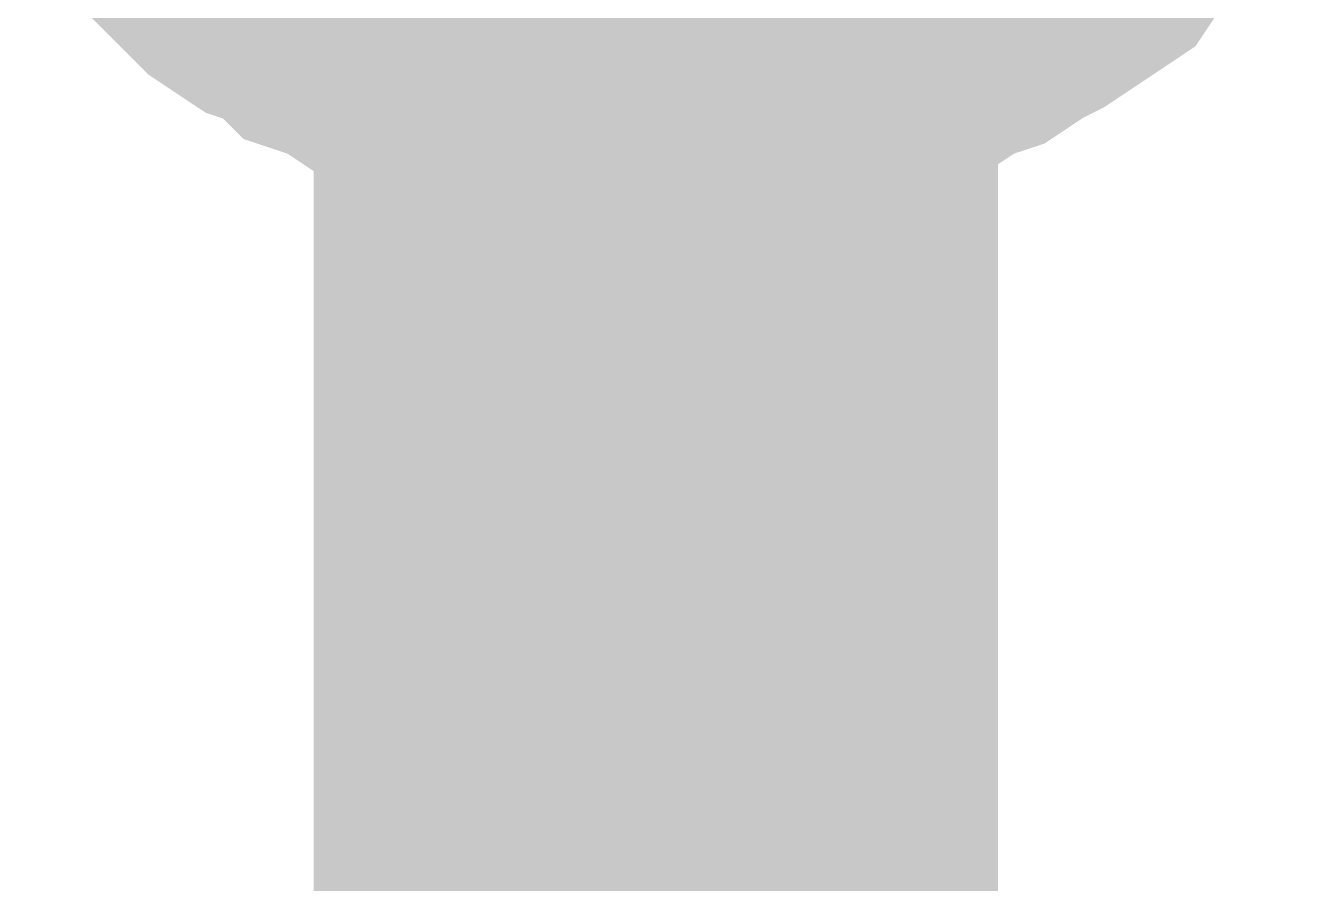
# Model space of a CAD drawing. Header units: inches. Extents: x 0 to 841, y 0 to 594.
# Drawn here: x 321.826 to 323.228, y 550.876 to 551.815 of the extents above; entities that cross this region are included whole.
import ezdxf

# ---------------------------------------------------------------- set-up
doc = ezdxf.new("R2010")
doc.units = ezdxf.units.IN
doc.layers.add('Sheet', color=255, linetype='Continuous')

msp = doc.modelspace()

# ---------------------------------------------------------------- linework, layer by layer
at = {"layer": 'Sheet'}
for points in [[(322.5166, 542.4899, 0.7493, 0.7493, 0), (322.5166, 552.4955, 0.7493, 0.7493, 0)], [(322.5166, 551.7319, 0.2997, 0.2997, 0), (322.4717, 551.7319, 0.2997, 0.2997, 0), (322.438, 551.7319, 0.2997, 0.2997, 0), (322.4043, 551.7431, 0.2997, 0.2997, 0), (322.3594, 551.7431, 0.2997, 0.2997, 0), (322.3257, 551.7543, 0.2997, 0.2997, 0), (322.292, 551.7655, 0.2997, 0.2997, 0), (322.2471, 551.7768, 0.2997, 0.2997, 0), (322.2134, 551.788, 0.2997, 0.2997, 0), (322.1797, 551.8105, 0.2997, 0.2997, 0), (322.146, 551.8217, 0.2997, 0.2997, 0), (322.1236, 551.8441, 0.2997, 0.2997, 0), (322.0899, 551.8554, 0.2997, 0.2997, 0), (322.0562, 551.8778, 0.2997, 0.2997, 0), (322.0337, 551.9003, 0.2997, 0.2997, 0), (322.0001, 551.934, 0.2997, 0.2997, 0), (321.9776, 551.9564, 0.2997, 0.2997, 0), (321.9551, 551.9789, 0.2997, 0.2997, 0)], [(322.5166, 551.7319, 0.2997, 0.2997, 0), (322.4717, 551.7319, 0.2997, 0.2997, 0), (322.438, 551.7319, 0.2997, 0.2997, 0), (322.4043, 551.7431, 0.2997, 0.2997, 0), (322.3594, 551.7431, 0.2997, 0.2997, 0), (322.3257, 551.7543, 0.2997, 0.2997, 0), (322.292, 551.7655, 0.2997, 0.2997, 0), (322.2471, 551.7768, 0.2997, 0.2997, 0), (322.2134, 551.788, 0.2997, 0.2997, 0), (322.1797, 551.8105, 0.2997, 0.2997, 0), (322.146, 551.8217, 0.2997, 0.2997, 0), (322.1236, 551.8441, 0.2997, 0.2997, 0), (322.0899, 551.8554, 0.2997, 0.2997, 0), (322.0562, 551.8778, 0.2997, 0.2997, 0), (322.0337, 551.9003, 0.2997, 0.2997, 0), (322.0001, 551.934, 0.2997, 0.2997, 0), (321.9776, 551.9564, 0.2997, 0.2997, 0), (321.9551, 551.9789, 0.2997, 0.2997, 0)], [(323.078, 551.9789, 0.2997, 0.2997, 0), (323.0443, 551.9564, 0.2997, 0.2997, 0), (323.0219, 551.934, 0.2997, 0.2997, 0), (322.9994, 551.9003, 0.2997, 0.2997, 0), (322.9657, 551.8778, 0.2997, 0.2997, 0), (322.9321, 551.8554, 0.2997, 0.2997, 0), (322.9096, 551.8441, 0.2997, 0.2997, 0), (322.8759, 551.8217, 0.2997, 0.2997, 0), (322.8422, 551.8105, 0.2997, 0.2997, 0), (322.8085, 551.788, 0.2997, 0.2997, 0), (322.7748, 551.7768, 0.2997, 0.2997, 0), (322.7412, 551.7655, 0.2997, 0.2997, 0), (322.7075, 551.7543, 0.2997, 0.2997, 0), (322.6738, 551.7431, 0.2997, 0.2997, 0), (322.6289, 551.7431, 0.2997, 0.2997, 0), (322.5952, 551.7319, 0.2997, 0.2997, 0), (322.5503, 551.7319, 0.2997, 0.2997, 0), (322.5166, 551.7319, 0.2997, 0.2997, 0)], [(323.078, 551.9789, 0.2997, 0.2997, 0), (323.0443, 551.9564, 0.2997, 0.2997, 0), (323.0219, 551.934, 0.2997, 0.2997, 0), (322.9994, 551.9003, 0.2997, 0.2997, 0), (322.9657, 551.8778, 0.2997, 0.2997, 0), (322.9321, 551.8554, 0.2997, 0.2997, 0), (322.9096, 551.8441, 0.2997, 0.2997, 0), (322.8759, 551.8217, 0.2997, 0.2997, 0), (322.8422, 551.8105, 0.2997, 0.2997, 0), (322.8085, 551.788, 0.2997, 0.2997, 0), (322.7748, 551.7768, 0.2997, 0.2997, 0), (322.7412, 551.7655, 0.2997, 0.2997, 0), (322.7075, 551.7543, 0.2997, 0.2997, 0), (322.6738, 551.7431, 0.2997, 0.2997, 0), (322.6289, 551.7431, 0.2997, 0.2997, 0), (322.5952, 551.7319, 0.2997, 0.2997, 0), (322.5503, 551.7319, 0.2997, 0.2997, 0), (322.5166, 551.7319, 0.2997, 0.2997, 0)], [(322.5166, 551.7319, 0.0991, 0.0991, 0), (322.4717, 551.7319, 0.0991, 0.0991, 0), (322.438, 551.7319, 0.0991, 0.0991, 0), (322.4043, 551.7431, 0.0991, 0.0991, 0), (322.3594, 551.7431, 0.0991, 0.0991, 0), (322.3257, 551.7543, 0.0991, 0.0991, 0), (322.292, 551.7655, 0.0991, 0.0991, 0), (322.2471, 551.7768, 0.0991, 0.0991, 0), (322.2134, 551.788, 0.0991, 0.0991, 0), (322.1797, 551.8105, 0.0991, 0.0991, 0), (322.146, 551.8217, 0.0991, 0.0991, 0), (322.1236, 551.8441, 0.0991, 0.0991, 0), (322.0899, 551.8554, 0.0991, 0.0991, 0), (322.0562, 551.8778, 0.0991, 0.0991, 0)], [(322.5166, 551.7319, 0.0991, 0.0991, 0), (322.4717, 551.7319, 0.0991, 0.0991, 0), (322.438, 551.7319, 0.0991, 0.0991, 0), (322.4043, 551.7431, 0.0991, 0.0991, 0), (322.3594, 551.7431, 0.0991, 0.0991, 0), (322.3257, 551.7543, 0.0991, 0.0991, 0), (322.292, 551.7655, 0.0991, 0.0991, 0), (322.2471, 551.7768, 0.0991, 0.0991, 0), (322.2134, 551.788, 0.0991, 0.0991, 0), (322.1797, 551.8105, 0.0991, 0.0991, 0), (322.146, 551.8217, 0.0991, 0.0991, 0), (322.1236, 551.8441, 0.0991, 0.0991, 0), (322.0899, 551.8554, 0.0991, 0.0991, 0), (322.0562, 551.8778, 0.0991, 0.0991, 0)], [(322.9657, 551.8778, 0.0991, 0.0991, 0), (322.9321, 551.8554, 0.0991, 0.0991, 0), (322.9096, 551.8441, 0.0991, 0.0991, 0), (322.8759, 551.8217, 0.0991, 0.0991, 0), (322.8422, 551.8105, 0.0991, 0.0991, 0), (322.8085, 551.788, 0.0991, 0.0991, 0), (322.7748, 551.7768, 0.0991, 0.0991, 0), (322.7412, 551.7655, 0.0991, 0.0991, 0), (322.7075, 551.7543, 0.0991, 0.0991, 0), (322.6738, 551.7431, 0.0991, 0.0991, 0), (322.6289, 551.7431, 0.0991, 0.0991, 0), (322.5952, 551.7319, 0.0991, 0.0991, 0), (322.5503, 551.7319, 0.0991, 0.0991, 0), (322.5166, 551.7319, 0.0991, 0.0991, 0)], [(322.9657, 551.8778, 0.0991, 0.0991, 0), (322.9321, 551.8554, 0.0991, 0.0991, 0), (322.9096, 551.8441, 0.0991, 0.0991, 0), (322.8759, 551.8217, 0.0991, 0.0991, 0), (322.8422, 551.8105, 0.0991, 0.0991, 0), (322.8085, 551.788, 0.0991, 0.0991, 0), (322.7748, 551.7768, 0.0991, 0.0991, 0), (322.7412, 551.7655, 0.0991, 0.0991, 0), (322.7075, 551.7543, 0.0991, 0.0991, 0), (322.6738, 551.7431, 0.0991, 0.0991, 0), (322.6289, 551.7431, 0.0991, 0.0991, 0), (322.5952, 551.7319, 0.0991, 0.0991, 0), (322.5503, 551.7319, 0.0991, 0.0991, 0), (322.5166, 551.7319, 0.0991, 0.0991, 0)]]:
    msp.add_lwpolyline(points, format="xyseb", dxfattribs=at)

doc.saveas('drawing.dxf')
